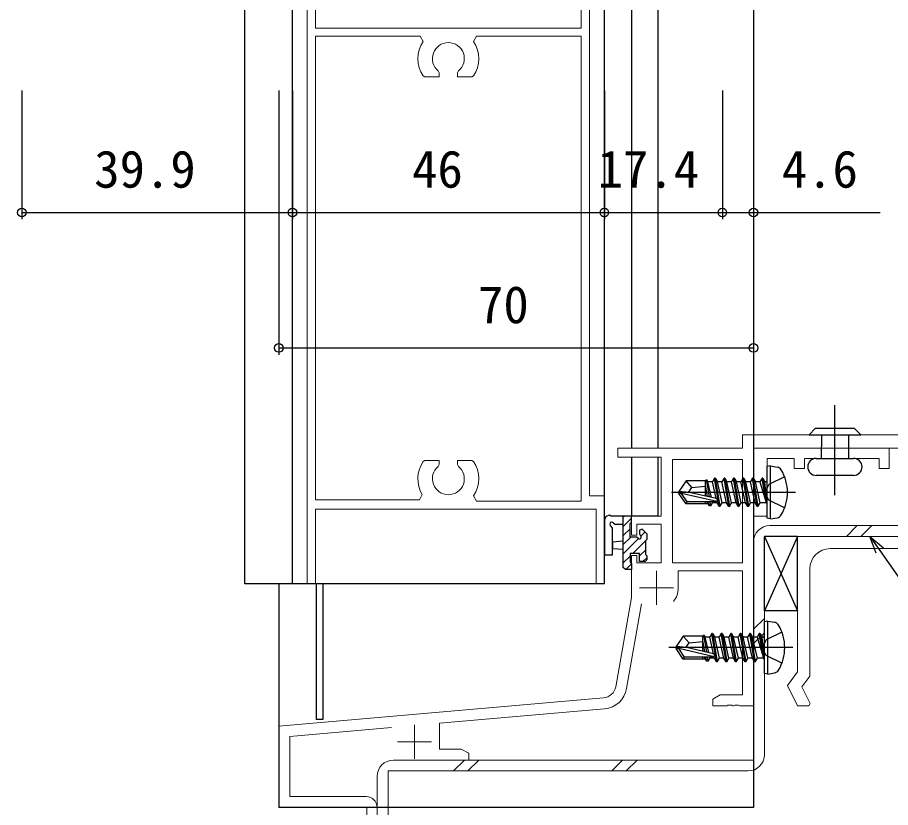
# Model space of a CAD drawing. Units: millimetres, scale not verified. Extents: x -524 to 526, y -338 to 334.
# Drawn here: x -394.8 to -266.1, y -257.5 to -140.9 of the extents above; entities that cross this region are included whole.
import ezdxf
from ezdxf.enums import TextEntityAlignment as Align

# ---------------------------------------------------------------- set-up
doc = ezdxf.new("R2010")
doc.units = ezdxf.units.MM
doc.header["$LTSCALE"] = 2
doc.layers.add('0-2_YKK_11', color=1, linetype='Continuous', lineweight=18)
for name, color, linetype in [('0-3_YKK_12', 2, 'Continuous'), ('0-4_YKK_13', 4, 'Continuous'), ('0-6_YKK_D', 6, 'Continuous')]:
    doc.layers.add(name, color=color, linetype=linetype)
doc.styles.add('ＭＳ ゴシック', font='')
doc.styles.get('ＭＳ ゴシック').set_extended_font_data('MS Gothic')

msp = doc.modelspace()

# ---------------------------------------------------------------- linework, layer by layer
at = {"layer": '0-2_YKK_11'}
for p, q in [((-272.603, -217.5), (-271.003, -215.9)), ((-270.48, -217.5), (-268.88, -215.9)), ((-286.3, -231.197), (-284.7, -229.597)), ((-286.3, -233.32), (-284.7, -231.72)), ((-330.537, -252.1), (-328.937, -250.5)), ((-328.414, -252.1), (-326.814, -250.5)), ((-307.203, -252.1), (-305.603, -250.5)), ((-305.08, -252.1), (-303.48, -250.5)), ((-341.8, -265.1), (-341.8, -252.9))]:
    msp.add_line(p, q, dxfattribs=at)
at = {"layer": '0-2_YKK_11', "color": 4}
msp.add_line((-263.1, -219.3), (-275, -219.3), dxfattribs=at)
at = {"layer": '0-2_YKK_11', "color": 211}
for p, q in [((-300.6, -222.6), (-300.6, -227.6)), ((-303.1, -225.1), (-298.1, -225.1)), ((-302.812, -227.448), (-305.016, -239.949)), ((-336.3, -245.3), (-336.3, -250.3)), ((-338.8, -247.8), (-333.8, -247.8))]:
    msp.add_line(p, q, dxfattribs=at)
at = {"layer": '0-2_YKK_11', "color": 7}
msp.add_lwpolyline([(-352.1, -114.497), (-352.1, -224.497), (-350.9, -224.497), (-350.9, -213.497), (-309.5, -213.497), (-309.5, -224.497), (-308.3, -224.497), (-308.3, -211.497), (-310.5, -211.497), (-310.5, -114.497), (-316.3, -114.497), (-316.3, -117.497), (-315.3, -117.497), (-315.3, -115.697), (-311.7, -115.697), (-311.7, -142.497), (-350.9, -142.497), (-350.9, -115.697), (-347.3, -115.697), (-347.3, -117.497), (-346.3, -117.497), (-346.3, -114.497)], close=True, dxfattribs=at)
for points in [[(-335.144, -211.337), (-335.571, -212.097), (-350.9, -212.097), (-350.9, -143.697), (-335.442, -143.697), (-335.028, -144.477)], [(-311.7, -143.697), (-311.7, -212.297), (-327.158, -212.297), (-327.572, -211.517)], [(-327.572, -144.477), (-327.158, -143.697), (-311.7, -143.697)], [(-334.993, -149.568), (-334.747, -149.697), (-332.65, -149.697), (-332.65, -149.118), (-332.795, -148.81)], [(-329.805, -148.81), (-329.95, -149.118), (-329.95, -149.697), (-327.853, -149.697), (-327.607, -149.568)], [(-332.795, -207.184), (-332.65, -206.876), (-332.65, -206.297), (-334.747, -206.297), (-334.993, -206.425)], [(-327.607, -206.425), (-327.853, -206.297), (-329.95, -206.297), (-329.95, -206.876), (-329.805, -207.184)]]:
    msp.add_lwpolyline(points, dxfattribs=at)
at = {"layer": '0-2_YKK_11', "color": 211}
for points in [[(-306.621, -239.666), (-304.3, -226.5), (-304.3, -220.3), (-303.5, -220.3), (-303.5, -221.4), (-299.9, -221.4), (-299.9, -215.7), (-303.5, -215.7), (-303.5, -217.3), (-304.3, -217.3), (-304.3, -214.5), (-299.9, -214.5), (-299.9, -205.8), (-306.3, -205.8), (-306.3, -204.5), (-287.93, -204.5), (-287.93, -202.5), (-286.3, -202.5), (-286.3, -242.5), (-288.342, -242.5), (-288.525, -242.38), (-289.075, -242.38), (-289.258, -242.5), (-289.342, -242.5), (-289.525, -242.38), (-290.075, -242.38), (-290.258, -242.5), (-292.3, -242.5), (-292.3, -241.5), (-291.209, -240.87), (-287.93, -240.87), (-287.93, -222.6), (-297.4, -222.6), (-297.4, -225.1)], [(-248.3, -202.5), (-286.3, -202.5), (-286.3, -204.5), (-248.3, -204.5), (-235.3, -215.5), (-244.3, -215.5), (-244.3, -217.5), (-235.3, -217.5)], [(-341.8, -257.47), (-341.8, -267.5), (-343.3, -267.5), (-343.3, -262.958), (-343.18, -262.775), (-343.18, -262.225), (-343.3, -262.042), (-343.3, -257.5), (-356.3, -257.5), (-356.3, -245.5), (-308.417, -241.311)], [(-308.275, -242.935), (-332.6, -245.063), (-332.6, -248.87), (-329.391, -248.87), (-328.3, -249.5), (-328.3, -250.5), (-334.15, -250.5)], [(-339.67, -245.681), (-354.67, -246.994), (-354.67, -255.87), (-343.4, -255.87)]]:
    msp.add_lwpolyline(points, dxfattribs=at)
for points in [[(-286.3, -204.5), (-266.3, -204.5), (-266.3, -207.5), (-267.8, -207.5), (-267.8, -206), (-278.8, -206), (-278.8, -207.5), (-280.3, -207.5), (-280.3, -206), (-284.3, -206), (-284.3, -210.329), (-284.443, -210.521), (-284.443, -211.479), (-284.3, -211.671), (-284.3, -214.5), (-286.3, -214.5)], [(-287.93, -221.4), (-287.93, -206.13), (-298.27, -206.13), (-298.27, -221.4)]]:
    msp.add_lwpolyline(points, close=True, dxfattribs=at)
at = {"layer": '0-2_YKK_11'}
for points in [[(-283.9, -215.9), (-247.3, -215.9), (-247.3, -217.5), (-284.7, -217.5), (-284.7, -249.7)], [(-339.4, -250.5), (-286.3, -250.5), (-286.3, -218.3)], [(-287.1, -252.1), (-340.2, -252.1), (-340.2, -265.9), (-320.7, -265.9)]]:
    msp.add_lwpolyline(points, dxfattribs=at)
at = {"layer": '0-2_YKK_11', "color": 4}
msp.add_lwpolyline([(-278, -222.3), (-278, -238.1), (-279.193, -239.69), (-277.953, -242.169), (-278.158, -242.5), (-279.8, -242.5), (-281.3, -239.5), (-279.8, -237.5), (-279.8, -217.5), (-238.3, -217.5), (-238.3, -222.5), (-239.8, -222.5), (-239.8, -219), (-249.933, -219)], dxfattribs=at)
at = {"layer": '0-2_YKK_11', "color": 7}
for centre, radius, start, end in [((-331.3, -146.997), 4.5, 145.94422, 214.8499), ((-331.3, -146.997), 2.35, 309.52121, 230.47879), ((-331.3, -146.997), 4.5, 325.1501, 34.05578), ((-331.3, -208.997), 4.5, 145.15008, 211.33227), ((-331.3, -208.997), 2.35, 129.52121, 50.47879), ((-331.3, -208.997), 4.5, 325.94422, 34.8499)]:
    msp.add_arc(centre, radius, start, end, dxfattribs=at)
at = {"layer": '0-2_YKK_11'}
for centre, start, end in [((-283.9, -218.3), 90, 180), ((-287.1, -249.7), 270, 0), ((-339.4, -252.9), 90, 180)]:
    msp.add_arc(centre, 2.4, start, end, dxfattribs=at)
at = {"layer": '0-2_YKK_11', "color": 4}
msp.add_arc((-275, -222.3), 3, 90.00001, 179.99999, dxfattribs=at)
at = {"layer": '0-2_YKK_11', "color": 211}
for centre, radius, start, end in [((-300.6, -225.1), 3.2, 321.63348, 359.99999), ((-308.591, -239.319), 2, 275, 350), ((-308.591, -239.319), 3.63, 275.00001, 350.00001), ((-343.4, -257.47), 1.6, 0.00001, 89.99999)]:
    msp.add_arc(centre, radius, start, end, dxfattribs=at)
at = {"layer": '0-3_YKK_12'}
for p, q in [((-286.3, -41.5), (-286.3, -257.497)), ((-361.3, -224.497), (-361.3, -114.497)), ((-354.3, -224.497), (-354.3, -114.497)), ((-308.3, -224.497), (-308.3, -114.497)), ((-304.3, -114.497), (-304.3, -204.497)), ((-300.4, -114.497), (-300.4, -204.497)), ((-304.3, -205.797), (-304.3, -214.497)), ((-300.4, -205.797), (-300.4, -214.497)), ((-300.4, -214.497), (-304.3, -214.497)), ((-308.3, -224.497), (-361.3, -224.497)), ((-356.3, -224.497), (-356.3, -257.497)), ((-350.8, -224.497), (-350.8, -244.497)), ((-349.8, -224.497), (-349.8, -244.497)), ((-349.8, -244.497), (-350.8, -244.497)), ((-286.3, -257.497), (-356.3, -257.497))]:
    msp.add_line(p, q, dxfattribs=at)
at = {"layer": '0-4_YKK_13'}
for p, q in [((-274.3, -211.395), (-274.3, -198.153)), ((-278.112, -202.5), (-277.142, -201.53)), ((-277.142, -201.53), (-271.47, -201.53)), ((-270.5, -202.5), (-271.47, -201.53)), ((-278.112, -202.5), (-270.5, -202.5)), ((-276.302, -202.5), (-276.306, -206)), ((-272.302, -202.5), (-272.306, -206)), ((-283.8, -207.088), (-284.3, -207.176)), ((-284.3, -214.824), (-284.3, -207.176)), ((-283.8, -207.088), (-282.825, -207.26)), ((-283.8, -214.912), (-283.8, -207.088)), ((-277.056, -206), (-271.556, -206)), ((-271.556, -208.5), (-277.056, -208.5)), ((-296.255, -209.3), (-297.3, -210.85)), ((-293.329, -209.3), (-296.255, -209.3)), ((-295.4, -210.3), (-296.255, -209.3)), ((-293.4, -211.544), (-293.4, -209.3)), ((-293.329, -209.3), (-293.235, -209.1)), ((-293.235, -209.1), (-293.032, -209.45)), ((-292.81, -211.679), (-293.235, -209.1)), ((-292.368, -209.45), (-293.032, -209.45)), ((-292.514, -211.746), (-293.032, -209.45)), ((-292.05, -208.9), (-292.368, -209.45)), ((-291.813, -211.905), (-292.368, -209.45)), ((-291.35, -213.1), (-292.05, -208.9)), ((-291.95, -208.9), (-292.05, -208.9)), ((-291.95, -208.9), (-291.25, -213.1)), ((-291.95, -208.9), (-291.632, -209.45)), ((-290.932, -212.55), (-291.632, -209.45)), ((-290.968, -209.45), (-291.632, -209.45)), ((-290.65, -208.9), (-290.968, -209.45)), ((-289.95, -213.1), (-290.65, -208.9)), ((-290.55, -208.9), (-290.65, -208.9)), ((-290.55, -208.9), (-289.85, -213.1)), ((-290.55, -208.9), (-290.232, -209.45)), ((-289.532, -212.55), (-290.232, -209.45)), ((-289.568, -209.45), (-290.232, -209.45)), ((-289.25, -208.9), (-289.568, -209.45)), ((-288.55, -213.1), (-289.25, -208.9)), ((-289.15, -208.9), (-289.25, -208.9)), ((-289.15, -208.9), (-288.45, -213.1)), ((-289.15, -208.9), (-288.832, -209.45)), ((-288.132, -212.55), (-288.832, -209.45)), ((-288.168, -209.45), (-288.832, -209.45)), ((-287.85, -208.9), (-288.168, -209.45)), ((-287.15, -213.1), (-287.85, -208.9)), ((-287.75, -208.9), (-287.85, -208.9)), ((-287.75, -208.9), (-287.05, -213.1)), ((-287.75, -208.9), (-287.432, -209.45)), ((-286.732, -212.55), (-287.432, -209.45)), ((-286.768, -209.45), (-287.432, -209.45)), ((-286.45, -208.9), (-286.768, -209.45)), ((-286.068, -212.55), (-286.768, -209.45)), ((-285.75, -213.1), (-286.45, -208.9)), ((-286.35, -208.9), (-286.45, -208.9)), ((-286.35, -208.9), (-286.032, -209.45)), ((-286.35, -208.9), (-285.65, -213.1)), ((-285.332, -212.55), (-286.032, -209.45)), ((-285.368, -209.45), (-286.032, -209.45)), ((-285.05, -208.9), (-285.368, -209.45)), ((-285.368, -209.45), (-284.45, -212.5)), ((-284.95, -208.9), (-285.05, -208.9)), ((-284.95, -208.9), (-285.05, -208.9)), ((-284.45, -212.5), (-285.05, -208.9)), ((-284.95, -208.9), (-284.632, -209.45)), ((-284.95, -208.9), (-284.35, -212.5)), ((-284.5, -209.45), (-284.632, -209.45)), ((-284.35, -212.5), (-284.632, -209.45)), ((-280.1, -211), (-298.41, -211)), ((-297.3, -210.85), (-297.3, -211.15)), ((-295.794, -211), (-297.3, -210.85)), ((-295.794, -211), (-297.3, -211)), ((-291.793, -211.91), (-295.794, -211)), ((-293.076, -211.618), (-293.4, -209.952)), ((-296.938, -211.15), (-297.3, -211.15)), ((-296.255, -212.7), (-297.3, -211.15)), ((-291.69, -212.343), (-296.938, -211.15)), ((-296.255, -212.7), (-296.095, -212.4)), ((-293.4, -212.7), (-293.4, -212.4)), ((-292.808, -213), (-292.924, -212.4)), ((-292.592, -213), (-292.691, -212.4)), ((-292.332, -212.55), (-292.367, -212.397)), ((-292.981, -212.7), (-296.255, -212.7)), ((-292.592, -213), (-292.808, -213)), ((-292.592, -213), (-292.332, -212.55)), ((-291.668, -212.55), (-292.332, -212.55)), ((-291.25, -213.1), (-291.35, -213.1)), ((-291.25, -213.1), (-290.932, -212.55)), ((-290.268, -212.55), (-290.932, -212.55)), ((-289.85, -213.1), (-289.95, -213.1)), ((-289.85, -213.1), (-289.532, -212.55)), ((-288.868, -212.55), (-289.532, -212.55)), ((-288.45, -213.1), (-288.55, -213.1)), ((-288.45, -213.1), (-288.132, -212.55)), ((-287.468, -212.55), (-288.132, -212.55)), ((-287.05, -213.1), (-287.15, -213.1)), ((-287.05, -213.1), (-286.732, -212.55)), ((-286.068, -212.55), (-286.732, -212.55)), ((-285.75, -213.1), (-286.068, -212.55)), ((-285.65, -213.1), (-285.75, -213.1)), ((-285.65, -213.1), (-285.332, -212.55)), ((-284.5, -212.55), (-285.332, -212.55)), ((-284.35, -212.5), (-284.45, -212.5)), ((-305.5, -222.1), (-305.5, -214.5)), ((-305.329, -214.5), (-305.5, -214.671)), ((-304.3, -214.818), (-305.5, -216.018)), ((-283.8, -214.912), (-284.3, -214.824)), ((-283.8, -214.912), (-282.825, -214.74)), ((-304.5, -216.365), (-305.5, -217.365)), ((-302.309, -216.867), (-302.896, -217.455)), ((-279.8, -217.5), (-284.7, -217.5)), ((-284.7, -228.5), (-284.7, -217.5)), ((-279.8, -217.5), (-284.7, -228.5)), ((-284.7, -217.5), (-279.8, -228.5)), ((-279.8, -228.5), (-279.8, -217.5)), ((-304.388, -217.6), (-305.5, -218.712)), ((-303.245, -217.804), (-305.5, -220.059)), ((-302.2, -218.106), (-304.094, -220)), ((-302.2, -220.2), (-302.2, -218.1)), ((-302, -217.906), (-302.194, -218.1)), ((-302.2, -219.453), (-303.1, -220.353)), ((-304.5, -220.406), (-305.5, -221.406)), ((-302, -220.6), (-302.6, -221.2)), ((-302, -220.9), (-302.3, -221.2)), ((-304.3, -221.553), (-305.147, -222.4)), ((-279.8, -228.5), (-284.7, -228.5)), ((-284.2, -229.988), (-284.7, -230.077)), ((-284.7, -237.724), (-284.7, -230.077)), ((-284.2, -229.988), (-283.225, -230.16)), ((-284.2, -237.812), (-284.2, -229.988)), ((-296.655, -232.2), (-297.7, -233.75)), ((-293.729, -232.2), (-296.655, -232.2)), ((-295.8, -233.2), (-296.655, -232.2)), ((-293.8, -234.444), (-293.8, -232.2)), ((-293.476, -234.518), (-293.8, -232.852)), ((-293.729, -232.2), (-293.635, -232)), ((-293.635, -232), (-293.432, -232.35)), ((-293.21, -234.579), (-293.635, -232)), ((-292.768, -232.35), (-293.432, -232.35)), ((-292.914, -234.646), (-293.432, -232.35)), ((-292.45, -231.8), (-292.768, -232.35)), ((-292.213, -234.805), (-292.768, -232.35)), ((-291.75, -236), (-292.45, -231.8)), ((-292.35, -231.8), (-292.45, -231.8)), ((-292.35, -231.8), (-291.65, -236)), ((-292.35, -231.8), (-292.032, -232.35)), ((-291.332, -235.45), (-292.032, -232.35)), ((-291.368, -232.35), (-292.032, -232.35)), ((-291.05, -231.8), (-291.368, -232.35)), ((-290.35, -236), (-291.05, -231.8)), ((-290.95, -231.8), (-291.05, -231.8)), ((-290.95, -231.8), (-290.25, -236)), ((-290.95, -231.8), (-290.632, -232.35)), ((-289.932, -235.45), (-290.632, -232.35)), ((-289.968, -232.35), (-290.632, -232.35)), ((-289.65, -231.8), (-289.968, -232.35)), ((-288.95, -236), (-289.65, -231.8)), ((-289.55, -231.8), (-289.65, -231.8)), ((-289.55, -231.8), (-288.85, -236)), ((-289.55, -231.8), (-289.232, -232.35)), ((-288.532, -235.45), (-289.232, -232.35)), ((-288.568, -232.35), (-289.232, -232.35)), ((-288.25, -231.8), (-288.568, -232.35)), ((-287.55, -236), (-288.25, -231.8)), ((-288.15, -231.8), (-288.25, -231.8)), ((-288.15, -231.8), (-287.45, -236)), ((-288.15, -231.8), (-287.832, -232.35)), ((-287.132, -235.45), (-287.832, -232.35)), ((-287.168, -232.35), (-287.832, -232.35)), ((-286.85, -231.8), (-287.168, -232.35)), ((-286.468, -235.45), (-287.168, -232.35)), ((-286.15, -236), (-286.85, -231.8)), ((-286.75, -231.8), (-286.85, -231.8)), ((-286.75, -231.8), (-286.432, -232.35)), ((-286.75, -231.8), (-286.05, -236)), ((-285.732, -235.45), (-286.432, -232.35)), ((-285.768, -232.35), (-286.432, -232.35)), ((-285.45, -231.8), (-285.768, -232.35)), ((-285.768, -232.35), (-284.85, -235.4)), ((-285.35, -231.8), (-285.45, -231.8)), ((-285.35, -231.8), (-285.45, -231.8)), ((-284.85, -235.4), (-285.45, -231.8)), ((-285.35, -231.8), (-285.032, -232.35)), ((-285.35, -231.8), (-284.75, -235.4)), ((-284.9, -232.35), (-285.032, -232.35)), ((-284.75, -235.4), (-285.032, -232.35)), ((-280.5, -233.9), (-298.81, -233.9)), ((-297.7, -233.75), (-297.7, -234.05)), ((-296.194, -233.9), (-297.7, -233.75)), ((-296.194, -233.9), (-297.7, -233.9)), ((-297.338, -234.05), (-297.7, -234.05)), ((-296.655, -235.6), (-297.7, -234.05)), ((-292.09, -235.243), (-297.338, -234.05)), ((-292.193, -234.81), (-296.194, -233.9)), ((-296.655, -235.6), (-296.495, -235.3)), ((-293.8, -235.6), (-293.8, -235.3)), ((-293.208, -235.9), (-293.324, -235.3)), ((-292.992, -235.9), (-293.091, -235.3)), ((-292.992, -235.9), (-292.732, -235.45)), ((-292.732, -235.45), (-292.767, -235.297)), ((-292.068, -235.45), (-292.732, -235.45)), ((-291.65, -236), (-291.332, -235.45)), ((-290.668, -235.45), (-291.332, -235.45)), ((-290.25, -236), (-289.932, -235.45)), ((-289.268, -235.45), (-289.932, -235.45)), ((-288.85, -236), (-288.532, -235.45)), ((-287.868, -235.45), (-288.532, -235.45)), ((-287.45, -236), (-287.132, -235.45)), ((-286.468, -235.45), (-287.132, -235.45)), ((-286.15, -236), (-286.468, -235.45)), ((-286.05, -236), (-285.732, -235.45)), ((-284.9, -235.45), (-285.732, -235.45)), ((-284.75, -235.4), (-284.85, -235.4)), ((-293.381, -235.6), (-296.655, -235.6)), ((-292.992, -235.9), (-293.208, -235.9)), ((-291.65, -236), (-291.75, -236)), ((-290.25, -236), (-290.35, -236)), ((-288.85, -236), (-288.95, -236)), ((-287.45, -236), (-287.55, -236)), ((-286.05, -236), (-286.15, -236)), ((-284.2, -237.812), (-284.7, -237.724)), ((-284.2, -237.812), (-283.225, -237.64))]:
    msp.add_line(p, q, dxfattribs=at)
for points in [[(-289.95, -213.1), (-290.268, -212.55), (-290.968, -209.45)], [(-288.55, -213.1), (-288.868, -212.55), (-289.568, -209.45)], [(-287.15, -213.1), (-287.468, -212.55), (-288.168, -209.45)], [(-281.721, -208.7), (-284.037, -209.855), (-284.646, -211)], [(-295.901, -211), (-295.4, -210.3), (-293.4, -210.1)], [(-281.721, -213.3), (-284.037, -212.145), (-284.646, -211)], [(-291.848, -212.4), (-296.095, -212.4), (-296.938, -211.15)], [(-292.808, -213), (-293.068, -212.55), (-293.101, -212.4)], [(-291.35, -213.1), (-291.668, -212.55), (-291.711, -212.359)], [(-303.31, -217.737), (-303.561, -217.6), (-304.5, -217.6), (-304.5, -215.6), (-304.3, -215.4), (-304.3, -214.5), (-307.28, -214.5), (-307.54, -214.35), (-308.095, -214.555), (-308.195, -214.838), (-308.3, -215.066), (-308.3, -220.227), (-307.1, -220.228), (-307.097, -216.267), (-307.299, -215.984)], [(-306.94, -215.55), (-306.68, -215.7), (-305.5, -215.7)], [(-302.2, -218.1), (-302, -217.9), (-302, -217.176), (-302.73, -216.446), (-303.1, -216.6), (-303.1, -217.139), (-302.964, -217.391)], [(-305.5, -218.2), (-307.1, -218.343), (-307.1, -219.258), (-305.5, -219.4)], [(-302.3, -221.2), (-303.1, -221.2), (-303.1, -220), (-304.5, -220), (-304.5, -221.3), (-304.3, -221.5), (-304.3, -222.4), (-305.2, -222.4), (-305.5, -222.1)], [(-302, -220.9), (-302, -220.4), (-302.2, -220.2)], [(-282.121, -231.6), (-284.437, -232.755), (-285.046, -233.9)], [(-296.301, -233.9), (-295.8, -233.2), (-293.8, -233)], [(-290.35, -236), (-290.668, -235.45), (-291.368, -232.35)], [(-288.95, -236), (-289.268, -235.45), (-289.968, -232.35)], [(-287.55, -236), (-287.868, -235.45), (-288.568, -232.35)], [(-292.248, -235.3), (-296.495, -235.3), (-297.338, -234.05)], [(-282.121, -236.2), (-284.437, -235.045), (-285.046, -233.9)], [(-293.208, -235.9), (-293.468, -235.45), (-293.501, -235.3)], [(-291.75, -236), (-292.068, -235.45), (-292.111, -235.259)]]:
    msp.add_lwpolyline(points, dxfattribs=at)
for centre, radius, start, end in [((-282.982, -208.147), 0.9, 30.63591, 80), ((-277.056, -207.25), 1.25, 90, 270), ((-271.556, -207.25), 1.25, 270, 90), ((-287.8, -211), 6.5, 329.36409, 30.63591), ((-284.5, -209.25), 0.2, 270, 0), ((-291.848, -212.152), 0.248, 270, 77.19096), ((-284.5, -212.75), 0.2, 0, 90), ((-282.982, -213.854), 0.9, 280, 329.36409), ((-307.2, -215.7), 0.3, 29.99997, 250.81023), ((-303.1, -217.6), 0.25, 213.05575, 56.94429), ((-283.382, -231.047), 0.9, 30.63591, 80), ((-288.2, -233.9), 6.5, 329.36409, 30.63591), ((-284.9, -232.15), 0.2, 270, 0), ((-292.248, -235.052), 0.248, 270, 77.19096), ((-284.9, -235.65), 0.2, 0, 90), ((-283.382, -236.754), 0.9, 280, 329.36409)]:
    msp.add_arc(centre, radius, start, end, dxfattribs=at)
at = {"layer": '0-6_YKK_D'}
for p, q in [((-394.2, -151.697), (-394.2, -170.697)), ((-356.3, -151.697), (-356.3, -190.697)), ((-354.3, -151.697), (-354.3, -170.697)), ((-354.3, -151.697), (-354.3, -170.697)), ((-308.3, -151.697), (-308.3, -170.697)), ((-308.3, -151.697), (-308.3, -170.697)), ((-290.9, -151.697), (-290.9, -170.697)), ((-290.9, -151.697), (-290.9, -170.697)), ((-286.3, -151.697), (-286.3, -170.697)), ((-286.3, -151.697), (-286.3, -190.697)), ((-394.2, -169.697), (-354.3, -169.697)), ((-354.3, -169.697), (-308.3, -169.697)), ((-308.3, -169.697), (-290.9, -169.697)), ((-356.3, -189.697), (-286.3, -189.697))]:
    msp.add_line(p, q, dxfattribs=at)
for points in [[(-290.9, -169.697), (-286.3, -169.697), (-267.605, -169.697)], [(-268.238, -219.981), (-269.141, -217.5), (-267.119, -219.197)], [(-269.141, -217.5), (-267.678, -219.589), (-251.134, -243.217), (-211.123, -243.217)]]:
    msp.add_lwpolyline(points, dxfattribs=at)
for centre in [(-394.2, -169.697), (-354.3, -169.697), (-354.3, -169.697), (-308.3, -169.697), (-308.3, -169.697), (-290.9, -169.697), (-290.9, -169.697), (-286.3, -169.697), (-356.3, -189.697), (-286.3, -189.697)]:
    msp.add_circle(centre, 0.637, dxfattribs=at)

# ---------------------------------------------------------------- texts
at = {"layer": '0-6_YKK_D', "style": 'ＭＳ ゴシック'}
for s, p in [('39.9', (-383.518, -167.697)), ('46', (-336.648, -167.697)), ('17.4', (-309.295, -167.697)), ('4.6', (-282.134, -167.697)), ('70', (-326.925, -187.697))]:
    msp.add_text(s, height=5.499, dxfattribs=at).set_placement(p, align=Align.BOTTOM_LEFT)

doc.saveas('drawing.dxf')
